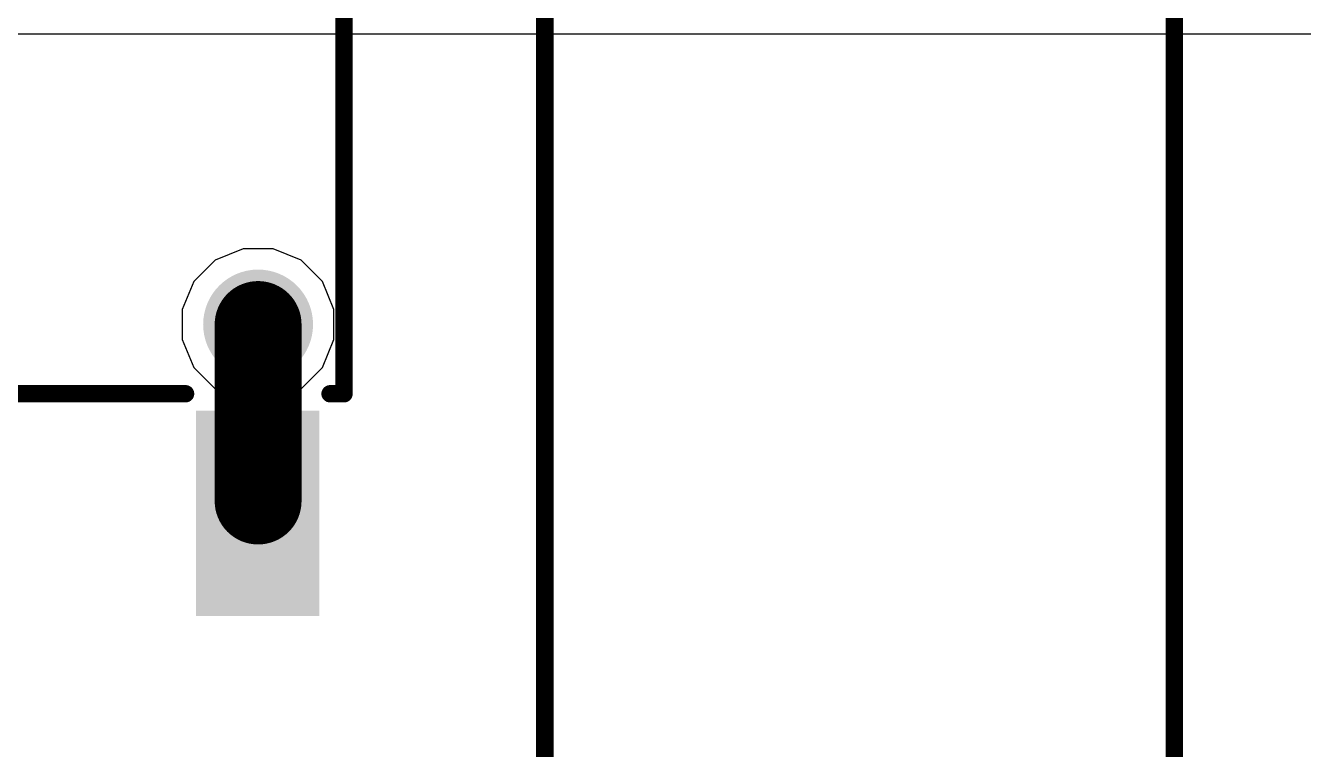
# Model space of a CAD drawing. Header units: inches. Extents: x -3 to 5259, y -3 to 5282.
# Drawn here: x 89.17 to 98.51, y 80.65 to 85.94 of the extents above; entities that cross this region are included whole.
import ezdxf

# ---------------------------------------------------------------- set-up
doc = ezdxf.new("R2010")
doc.units = ezdxf.units.IN
for name, color, linetype in [('Bottom Layer', 5, 'Continuous'), ('Bottom Solder', 6, 'Continuous'), ('Drill Drawing', 1, 'Continuous'), ('Layer 1', 16, 'Continuous'), ('Layer 2', 76, 'Continuous'), ('Top Layer', 1, 'Continuous'), ('Top Overlay', 2, 'Continuous'), ('Top Paste', 8, 'Continuous'), ('Top Solder', 216, 'Continuous'), ('Via Holes', 16, 'Continuous')]:
    doc.layers.add(name, color=color, linetype=linetype)

# ---------------------------------------------------------------- blocks, each defined once
blk = doc.blocks.new('PC817C_9')
at = {"layer": 'Top Overlay'}
for points in [[(-3.175, 2.3139654, 0.127, 0.127, 0), (3.324885399999999, 2.3139654, 0.127, 0.127, 0)], [(-3.175, -2.2859492, 0.127, 0.127, 0), (3.324885399999999, -2.2859492, 0.127, 0.127, 0)]]:
    blk.add_lwpolyline(points, format="xyseb", dxfattribs=at)
blk = doc.blocks.new('SO_5_11')
at = {"layer": 'Top Layer'}
for points in [[(-3.84985387, 0.8699995300000001), (-3.84985387, 1.67000047), (-2.44985413, 1.67000047), (-2.44985413, 0.8699995300000001)], [(2.44985413, 0.8699995300000001), (2.44985413, 1.67000047), (3.84985387, 1.67000047), (3.84985387, 0.8699995300000001)], [(2.47500013, -0.4000004699999999), (2.47500013, 0.4000004700000001), (3.87499987, 0.4000004699999999), (3.87499987, -0.4000004700000001)], [(-3.87499987, -1.67000047), (-3.87499987, -0.8699995300000001), (-2.47500013, -0.8699995300000001), (-2.47500013, -1.67000047)], [(2.44985413, -1.67000047), (2.44985413, -0.8699995300000001), (3.84985387, -0.8699995300000001), (3.84985387, -1.67000047)]]:
    blk.add_hatch(color=1, dxfattribs=at).paths.add_polyline_path(points)
at = {"layer": 'Top Paste'}
for points in [[(-3.84985387, 0.8699995300000001), (-3.84985387, 1.67000047), (-2.44985413, 1.67000047), (-2.44985413, 0.8699995300000001)], [(2.44985413, 0.8699995300000001), (2.44985413, 1.67000047), (3.84985387, 1.67000047), (3.84985387, 0.8699995300000001)], [(2.47500013, -0.4000004699999999), (2.47500013, 0.4000004700000001), (3.87499987, 0.4000004699999999), (3.87499987, -0.4000004700000001)], [(-3.87499987, -1.67000047), (-3.87499987, -0.8699995300000001), (-2.47500013, -0.8699995300000001), (-2.47500013, -1.67000047)], [(2.44985413, -1.67000047), (2.44985413, -0.8699995300000001), (3.84985387, -0.8699995300000001), (3.84985387, -1.67000047)]]:
    blk.add_hatch(color=8, dxfattribs=at).paths.add_polyline_path(points)
at = {"layer": 'Top Solder'}
for points in [[(-3.90065387, 0.81919953), (-3.90065387, 1.72080047), (-2.39905413, 1.72080047), (-2.39905413, 0.81919953)], [(2.39905413, 0.81919953), (2.39905413, 1.72080047), (3.90065387, 1.72080047), (3.90065387, 0.81919953)], [(2.42420013, -0.4508004699999999), (2.42420013, 0.45080047), (3.92579987, 0.4508004699999999), (3.92579987, -0.45080047)], [(-3.92579987, -1.72080047), (-3.92579987, -0.81919953), (-2.42420013, -0.81919953), (-2.42420013, -1.72080047)], [(2.39905413, -1.72080047), (2.39905413, -0.81919953), (3.90065387, -0.81919953), (3.90065387, -1.72080047)]]:
    blk.add_hatch(color=216, dxfattribs=at).paths.add_polyline_path(points)
at = {"layer": 'Top Overlay'}
for points in [[(-2.29997, 1.8998692, 0.127, 0.127, 0), (-2.29997, 1.797685, 0.127, 0.127, 0)], [(-2.29997, 1.8998692, 0.127, 0.127, 0), (-0.5079745999999999, 1.8998692, 0.127, 0.127, 0)], [(0.508, 1.8998692, 0.127, 0.127, -0.9999999999999999), (-0.507746, 1.8998184, 0.127, 0.127, 0)], [(0.5080254, 1.8998692, 0.127, 0.127, 0), (2.2999954, 1.8998692, 0.127, 0.127, 0)], [(2.2999954, 1.8998692, 0.127, 0.127, 0), (2.2999954, 1.797685, 0.127, 0.127, 0)], [(2.2999954, 1.8998692, 0.127, 0.127, 0), (2.2999954, 1.797812, 0.127, 0.127, 0)], [(-4.115054, 1.4224, 0.127, 0.127, 0), (-3.988054, 1.2954, 0.127, 0.127, 0)], [(-4.115054, 1.4224, 0.127, 0.127, 0), (-4.115054, 1.1684, 0.127, 0.127, 0)], [(-3.988054, 1.2954, 0.127, 0.127, 0), (-4.115054, 1.1684, 0.127, 0.127, 0)], [(-2.29997, 0.7421118, 0.127, 0.127, 0), (-2.29997, -0.7421371999999999, 0.127, 0.127, 0)], [(2.2999954, 0.742188, 0.127, 0.127, 0), (2.2999954, 0.5186426, 0.127, 0.127, 0)], [(2.2999954, -0.5188965999999999, 0.127, 0.127, 0), (2.2999954, -0.742188, 0.127, 0.127, 0)], [(-2.29997, -1.798066, 0.127, 0.127, 0), (-2.29997, -1.9000724, 0.127, 0.127, 0)], [(2.2999954, -1.7978882, 0.127, 0.127, 0), (2.2999954, -1.9000724, 0.127, 0.127, 0)], [(-2.29997, -1.9000724, 0.127, 0.127, 0), (2.2999954, -1.9000724, 0.127, 0.127, 0)]]:
    blk.add_lwpolyline(points, format="xyseb", dxfattribs=at)
for points in [[(-2.33172, 1.8998692, 0.0635, 0.0635, 1), (-2.26822, 1.8998692, 0.0635, 0.0635, 1)], [(-2.33172, 1.8998692, 0.0635, 0.0635, 1), (-2.26822, 1.8998692, 0.0635, 0.0635, 1)], [(-0.5397246, 1.8998692, 0.0635, 0.0635, 1), (-0.4762245999999999, 1.8998692, 0.0635, 0.0635, 1)], [(-0.539496, 1.8998184, 0.0635, 0.0635, 1), (-0.475996, 1.8998184, 0.0635, 0.0635, 1)], [(0.47625, 1.8998692, 0.0635, 0.0635, 1), (0.5397500000000001, 1.8998692, 0.0635, 0.0635, 1)], [(0.4762754, 1.8998692, 0.0635, 0.0635, 1), (0.5397753999999999, 1.8998692, 0.0635, 0.0635, 1)], [(2.2682454, 1.8998692, 0.0635, 0.0635, 1), (2.3317454, 1.8998692, 0.0635, 0.0635, 1)], [(2.2682454, 1.8998692, 0.0635, 0.0635, 1), (2.3317454, 1.8998692, 0.0635, 0.0635, 1)], [(2.2682454, 1.8998692, 0.0635, 0.0635, 1), (2.3317454, 1.8998692, 0.0635, 0.0635, 1)], [(-2.33172, 1.797685, 0.0635, 0.0635, 1), (-2.26822, 1.797685, 0.0635, 0.0635, 1)], [(2.2682454, 1.797812, 0.0635, 0.0635, 1), (2.3317454, 1.797812, 0.0635, 0.0635, 1)], [(2.2682454, 1.797685, 0.0635, 0.0635, 1), (2.3317454, 1.797685, 0.0635, 0.0635, 1)], [(-4.146803999999999, 1.4224, 0.0635, 0.0635, 1), (-4.083303999999999, 1.4224, 0.0635, 0.0635, 1)], [(-4.146803999999999, 1.4224, 0.0635, 0.0635, 1), (-4.083303999999999, 1.4224, 0.0635, 0.0635, 1)], [(-4.019804, 1.2954, 0.0635, 0.0635, 1), (-3.956304, 1.2954, 0.0635, 0.0635, 1)], [(-4.019804, 1.2954, 0.0635, 0.0635, 1), (-3.956304, 1.2954, 0.0635, 0.0635, 1)], [(-4.146803999999999, 1.1684, 0.0635, 0.0635, 1), (-4.083303999999999, 1.1684, 0.0635, 0.0635, 1)], [(-4.146803999999999, 1.1684, 0.0635, 0.0635, 1), (-4.083303999999999, 1.1684, 0.0635, 0.0635, 1)], [(-2.33172, 0.7421118, 0.0635, 0.0635, 1), (-2.26822, 0.7421118, 0.0635, 0.0635, 1)], [(2.2682454, 0.742188, 0.0635, 0.0635, 1), (2.3317454, 0.742188, 0.0635, 0.0635, 1)], [(2.2682454, 0.5186426, 0.0635, 0.0635, 1), (2.3317454, 0.5186426, 0.0635, 0.0635, 1)], [(2.2682454, -0.5188965999999999, 0.0635, 0.0635, 1), (2.3317454, -0.5188965999999999, 0.0635, 0.0635, 1)], [(-2.33172, -0.7421371999999999, 0.0635, 0.0635, 1), (-2.26822, -0.7421371999999999, 0.0635, 0.0635, 1)], [(2.2682454, -0.742188, 0.0635, 0.0635, 1), (2.3317454, -0.742188, 0.0635, 0.0635, 1)], [(-2.33172, -1.798066, 0.0635, 0.0635, 1), (-2.26822, -1.798066, 0.0635, 0.0635, 1)], [(2.2682454, -1.7978882, 0.0635, 0.0635, 1), (2.3317454, -1.7978882, 0.0635, 0.0635, 1)], [(-2.33172, -1.9000724, 0.0635, 0.0635, 1), (-2.26822, -1.9000724, 0.0635, 0.0635, 1)], [(-2.33172, -1.9000724, 0.0635, 0.0635, 1), (-2.26822, -1.9000724, 0.0635, 0.0635, 1)], [(2.2682454, -1.9000724, 0.0635, 0.0635, 1), (2.3317454, -1.9000724, 0.0635, 0.0635, 1)], [(2.2682454, -1.9000724, 0.0635, 0.0635, 1), (2.3317454, -1.9000724, 0.0635, 0.0635, 1)]]:
    blk.add_lwpolyline(points, format="xyseb", close=True, dxfattribs=at)

msp = doc.modelspace()

# ---------------------------------------------------------------- hatches: boundary and pattern name
at = {"layer": 'Bottom Layer'}
h = msp.add_hatch(color=5, dxfattribs=at)
edge = h.paths.add_edge_path()
edge.add_arc((90.87200265999999, 83.75380252), 0.2999994, 0, 360)
at = {"layer": 'Bottom Solder'}
h = msp.add_hatch(color=6, dxfattribs=at)
edge = h.paths.add_edge_path()
edge.add_arc((90.87200265999999, 83.75380252), 0.4015993999999999, 0, 360)
at = {"layer": 'Layer 1'}
h = msp.add_hatch(color=16, dxfattribs=at)
edge = h.paths.add_edge_path()
edge.add_arc((90.87200265999999, 83.75380252), 0.2999994, 0, 360)
at = {"layer": 'Layer 2'}
h = msp.add_hatch(color=76, dxfattribs=at)
edge = h.paths.add_edge_path()
edge.add_arc((90.87200265999999, 83.75380252), 0.2999994, 0, 360)
at = {"layer": 'Top Layer'}
h = msp.add_hatch(color=1, dxfattribs=at)
edge = h.paths.add_edge_path()
edge.add_arc((90.87200265999999, 83.75380252), 0.2999994, 0, 360)
at = {"layer": 'Top Solder'}
h = msp.add_hatch(color=216, dxfattribs=at)
edge = h.paths.add_edge_path()
edge.add_arc((90.87200265999999, 83.75380252), 0.4015993999999999, 0, 360)
at = {"layer": 'Via Holes'}
h = msp.add_hatch(color=7, dxfattribs=at)
edge = h.paths.add_edge_path()
edge.add_arc((90.87200265999999, 83.75380252), 0.1499997, 0, 360)

# ---------------------------------------------------------------- linework, layer by layer
at = {"layer": 'Drill Drawing'}
for points in [[(90.74500266, 83.88080251999999, 0.0508, 0.0508, 0), (90.74500266, 84.00780251999998, 0.0508, 0.0508, 0)], [(90.74500266, 84.00780251999998, 0.0508, 0.0508, 0), (90.99900265999999, 84.00780251999998, 0.0508, 0.0508, 0)], [(90.99900265999999, 83.88080251999999, 0.0508, 0.0508, 0), (90.99900265999999, 84.00780251999998, 0.0508, 0.0508, 0)], [(90.61800265999999, 83.62680252, 0.0508, 0.0508, 0), (90.61800265999999, 83.88080251999999, 0.0508, 0.0508, 0)], [(90.61800265999999, 83.88080251999999, 0.0508, 0.0508, 0), (90.74500266, 83.88080251999999, 0.0508, 0.0508, 0)], [(90.79580265999999, 83.83000252, 0.0508, 0.0508, 0), (90.79580265999999, 83.90620252, 0.0508, 0.0508, 0)], [(90.79580265999999, 83.90620252, 0.0508, 0.0508, 0), (90.94820265999999, 83.90620252, 0.0508, 0.0508, 0)], [(90.94820265999999, 83.83000252, 0.0508, 0.0508, 0), (90.94820265999999, 83.90620252, 0.0508, 0.0508, 0)], [(90.99900265999999, 83.88080251999999, 0.0508, 0.0508, 0), (91.12600266, 83.88080251999999, 0.0508, 0.0508, 0)], [(91.12600266, 83.62680252, 0.0508, 0.0508, 0), (91.12600266, 83.88080251999999, 0.0508, 0.0508, 0)], [(90.71960265999999, 83.67760252, 0.0508, 0.0508, 0), (90.71960265999999, 83.83000252, 0.0508, 0.0508, 0)], [(90.71960265999999, 83.83000252, 0.0508, 0.0508, 0), (90.79580265999999, 83.83000252, 0.0508, 0.0508, 0)], [(90.94820265999999, 83.83000252, 0.0508, 0.0508, 0), (91.02440265999999, 83.83000252, 0.0508, 0.0508, 0)], [(91.02440265999999, 83.67760252, 0.0508, 0.0508, 0), (91.02440265999999, 83.83000252, 0.0508, 0.0508, 0)], [(90.71960265999999, 83.67760252, 0.0508, 0.0508, 0), (90.79580265999999, 83.67760252, 0.0508, 0.0508, 0)], [(90.79580265999999, 83.60140252, 0.0508, 0.0508, 0), (90.79580265999999, 83.67760252, 0.0508, 0.0508, 0)], [(90.94820265999999, 83.67760252, 0.0508, 0.0508, 0), (91.02440265999999, 83.67760252, 0.0508, 0.0508, 0)], [(90.94820265999999, 83.60140252, 0.0508, 0.0508, 0), (90.94820265999999, 83.67760252, 0.0508, 0.0508, 0)], [(90.61800265999999, 83.62680252, 0.0508, 0.0508, 0), (90.74500266, 83.62680252, 0.0508, 0.0508, 0)], [(90.74500266, 83.49980251999999, 0.0508, 0.0508, 0), (90.74500266, 83.62680252, 0.0508, 0.0508, 0)], [(90.79580265999999, 83.60140252, 0.0508, 0.0508, 0), (90.94820265999999, 83.60140252, 0.0508, 0.0508, 0)], [(90.99900265999999, 83.62680252, 0.0508, 0.0508, 0), (91.12600266, 83.62680252, 0.0508, 0.0508, 0)], [(90.99900265999999, 83.49980251999999, 0.0508, 0.0508, 0), (90.99900265999999, 83.62680252, 0.0508, 0.0508, 0)], [(90.74500266, 83.49980251999999, 0.0508, 0.0508, 0), (90.99900265999999, 83.49980251999999, 0.0508, 0.0508, 0)]]:
    msp.add_lwpolyline(points, format="xyseb", dxfattribs=at)
for points in [[(90.73230265999999, 84.00780251999998, 0.0254, 0.0254, 1), (90.75770265999999, 84.00780251999998, 0.0254, 0.0254, 1)], [(90.73230265999999, 84.00780251999998, 0.0254, 0.0254, 1), (90.75770265999999, 84.00780251999998, 0.0254, 0.0254, 1)], [(90.98630266, 84.00780251999998, 0.0254, 0.0254, 1), (91.01170266, 84.00780251999998, 0.0254, 0.0254, 1)], [(90.98630266, 84.00780251999998, 0.0254, 0.0254, 1), (91.01170266, 84.00780251999998, 0.0254, 0.0254, 1)], [(90.60530265999999, 83.88080251999999, 0.0254, 0.0254, 1), (90.63070266, 83.88080251999999, 0.0254, 0.0254, 1)], [(90.60530265999999, 83.88080251999999, 0.0254, 0.0254, 1), (90.63070266, 83.88080251999999, 0.0254, 0.0254, 1)], [(90.73230265999999, 83.88080251999999, 0.0254, 0.0254, 1), (90.75770265999999, 83.88080251999999, 0.0254, 0.0254, 1)], [(90.73230265999999, 83.88080251999999, 0.0254, 0.0254, 1), (90.75770265999999, 83.88080251999999, 0.0254, 0.0254, 1)], [(90.78310266, 83.90620252, 0.0254, 0.0254, 1), (90.80850266, 83.90620252, 0.0254, 0.0254, 1)], [(90.78310266, 83.90620252, 0.0254, 0.0254, 1), (90.80850266, 83.90620252, 0.0254, 0.0254, 1)], [(90.93550266, 83.90620252, 0.0254, 0.0254, 1), (90.96090265999999, 83.90620252, 0.0254, 0.0254, 1)], [(90.93550266, 83.90620252, 0.0254, 0.0254, 1), (90.96090265999999, 83.90620252, 0.0254, 0.0254, 1)], [(90.98630266, 83.88080251999999, 0.0254, 0.0254, 1), (91.01170266, 83.88080251999999, 0.0254, 0.0254, 1)], [(90.98630266, 83.88080251999999, 0.0254, 0.0254, 1), (91.01170266, 83.88080251999999, 0.0254, 0.0254, 1)], [(91.11330266, 83.88080251999999, 0.0254, 0.0254, 1), (91.13870265999999, 83.88080251999999, 0.0254, 0.0254, 1)], [(91.11330266, 83.88080251999999, 0.0254, 0.0254, 1), (91.13870265999999, 83.88080251999999, 0.0254, 0.0254, 1)], [(90.70690266, 83.83000252, 0.0254, 0.0254, 1), (90.73230265999999, 83.83000252, 0.0254, 0.0254, 1)], [(90.70690266, 83.83000252, 0.0254, 0.0254, 1), (90.73230265999999, 83.83000252, 0.0254, 0.0254, 1)], [(90.78310266, 83.83000252, 0.0254, 0.0254, 1), (90.80850266, 83.83000252, 0.0254, 0.0254, 1)], [(90.78310266, 83.83000252, 0.0254, 0.0254, 1), (90.80850266, 83.83000252, 0.0254, 0.0254, 1)], [(90.93550266, 83.83000252, 0.0254, 0.0254, 1), (90.96090265999999, 83.83000252, 0.0254, 0.0254, 1)], [(90.93550266, 83.83000252, 0.0254, 0.0254, 1), (90.96090265999999, 83.83000252, 0.0254, 0.0254, 1)], [(91.01170266, 83.83000252, 0.0254, 0.0254, 1), (91.03710265999999, 83.83000252, 0.0254, 0.0254, 1)], [(91.01170266, 83.83000252, 0.0254, 0.0254, 1), (91.03710265999999, 83.83000252, 0.0254, 0.0254, 1)], [(90.70690266, 83.67760252, 0.0254, 0.0254, 1), (90.73230265999999, 83.67760252, 0.0254, 0.0254, 1)], [(90.70690266, 83.67760252, 0.0254, 0.0254, 1), (90.73230265999999, 83.67760252, 0.0254, 0.0254, 1)], [(90.78310266, 83.67760252, 0.0254, 0.0254, 1), (90.80850266, 83.67760252, 0.0254, 0.0254, 1)], [(90.78310266, 83.67760252, 0.0254, 0.0254, 1), (90.80850266, 83.67760252, 0.0254, 0.0254, 1)], [(90.93550266, 83.67760252, 0.0254, 0.0254, 1), (90.96090265999999, 83.67760252, 0.0254, 0.0254, 1)], [(90.93550266, 83.67760252, 0.0254, 0.0254, 1), (90.96090265999999, 83.67760252, 0.0254, 0.0254, 1)], [(91.01170266, 83.67760252, 0.0254, 0.0254, 1), (91.03710265999999, 83.67760252, 0.0254, 0.0254, 1)], [(91.01170266, 83.67760252, 0.0254, 0.0254, 1), (91.03710265999999, 83.67760252, 0.0254, 0.0254, 1)], [(90.60530265999999, 83.62680252, 0.0254, 0.0254, 1), (90.63070266, 83.62680252, 0.0254, 0.0254, 1)], [(90.60530265999999, 83.62680252, 0.0254, 0.0254, 1), (90.63070266, 83.62680252, 0.0254, 0.0254, 1)], [(90.73230265999999, 83.62680252, 0.0254, 0.0254, 1), (90.75770265999999, 83.62680252, 0.0254, 0.0254, 1)], [(90.73230265999999, 83.62680252, 0.0254, 0.0254, 1), (90.75770265999999, 83.62680252, 0.0254, 0.0254, 1)], [(90.78310266, 83.60140252, 0.0254, 0.0254, 1), (90.80850266, 83.60140252, 0.0254, 0.0254, 1)], [(90.78310266, 83.60140252, 0.0254, 0.0254, 1), (90.80850266, 83.60140252, 0.0254, 0.0254, 1)], [(90.93550266, 83.60140252, 0.0254, 0.0254, 1), (90.96090265999999, 83.60140252, 0.0254, 0.0254, 1)], [(90.93550266, 83.60140252, 0.0254, 0.0254, 1), (90.96090265999999, 83.60140252, 0.0254, 0.0254, 1)], [(90.98630266, 83.62680252, 0.0254, 0.0254, 1), (91.01170266, 83.62680252, 0.0254, 0.0254, 1)], [(90.98630266, 83.62680252, 0.0254, 0.0254, 1), (91.01170266, 83.62680252, 0.0254, 0.0254, 1)], [(91.11330266, 83.62680252, 0.0254, 0.0254, 1), (91.13870265999999, 83.62680252, 0.0254, 0.0254, 1)], [(91.11330266, 83.62680252, 0.0254, 0.0254, 1), (91.13870265999999, 83.62680252, 0.0254, 0.0254, 1)], [(90.73230265999999, 83.49980251999999, 0.0254, 0.0254, 1), (90.75770265999999, 83.49980251999999, 0.0254, 0.0254, 1)], [(90.73230265999999, 83.49980251999999, 0.0254, 0.0254, 1), (90.75770265999999, 83.49980251999999, 0.0254, 0.0254, 1)], [(90.98630266, 83.49980251999999, 0.0254, 0.0254, 1), (91.01170266, 83.49980251999999, 0.0254, 0.0254, 1)], [(90.98630266, 83.49980251999999, 0.0254, 0.0254, 1), (91.01170266, 83.49980251999999, 0.0254, 0.0254, 1)]]:
    msp.add_lwpolyline(points, format="xyseb", close=True, dxfattribs=at)
at = {"layer": 'Layer 2'}
for p, q in [((65.46727064, 85.8782509), (118.24418312, 85.8782509)), ((90.76180475999999, 84.30780192), (90.55818819999999, 84.22346121999999)), ((90.98220056, 84.30780192), (90.76180475999999, 84.30780192)), ((91.18581712, 84.22346121999999), (90.98220056, 84.30780192)), ((90.55818819999999, 84.22346121999999), (90.40234396, 84.06761698)), ((91.34166135999999, 84.06761698), (91.18581712, 84.22346121999999)), ((90.40234396, 84.06761698), (90.31800326, 83.86400042)), ((91.42600206, 83.86400042), (91.34166135999999, 84.06761698)), ((90.31800326, 83.86400042), (90.31800326, 83.64360461999999)), ((91.42600206, 83.64360461999999), (91.42600206, 83.86400042)), ((90.31800326, 83.64360461999999), (90.40234396, 83.43998805999999)), ((91.34166135999999, 83.43998805999999), (91.42600206, 83.64360461999999)), ((90.40234396, 83.43998805999999), (90.55818819999999, 83.28414382)), ((91.18581712, 83.28414382), (91.34166135999999, 83.43998805999999)), ((90.55818819999999, 83.28414382), (90.76180475999999, 83.19980312)), ((90.98220056, 83.19980312), (91.18581712, 83.28414382)), ((90.76180475999999, 83.19980312), (90.98220056, 83.19980312))]:
    msp.add_line(p, q, dxfattribs=at)
at = {"layer": 'Top Layer'}
msp.add_lwpolyline([(90.87200265999999, 82.46251731999999, 0.635, 0.635, 0), (90.87200265999999, 83.75380252, 0.635, 0.635, 0)], format="xyseb", dxfattribs=at)
for points in [[(90.71325266, 83.75380252, 0.3175, 0.3175, 1), (91.03075266, 83.75380252, 0.3175, 0.3175, 1)], [(90.71325266, 82.46251731999999, 0.3175, 0.3175, 1), (91.03075266, 82.46251731999999, 0.3175, 0.3175, 1)]]:
    msp.add_lwpolyline(points, format="xyseb", close=True, dxfattribs=at)

# ---------------------------------------------------------------- block references
at = {"rotation": 90}
for name, p in [('SO_5_11', (89.59978269999999, 85.54697393999999)), ('PC817C_9', (95.28143503999999, 83.144106))]:
    msp.add_blockref(name, p, dxfattribs=at)

doc.saveas('drawing.dxf')
